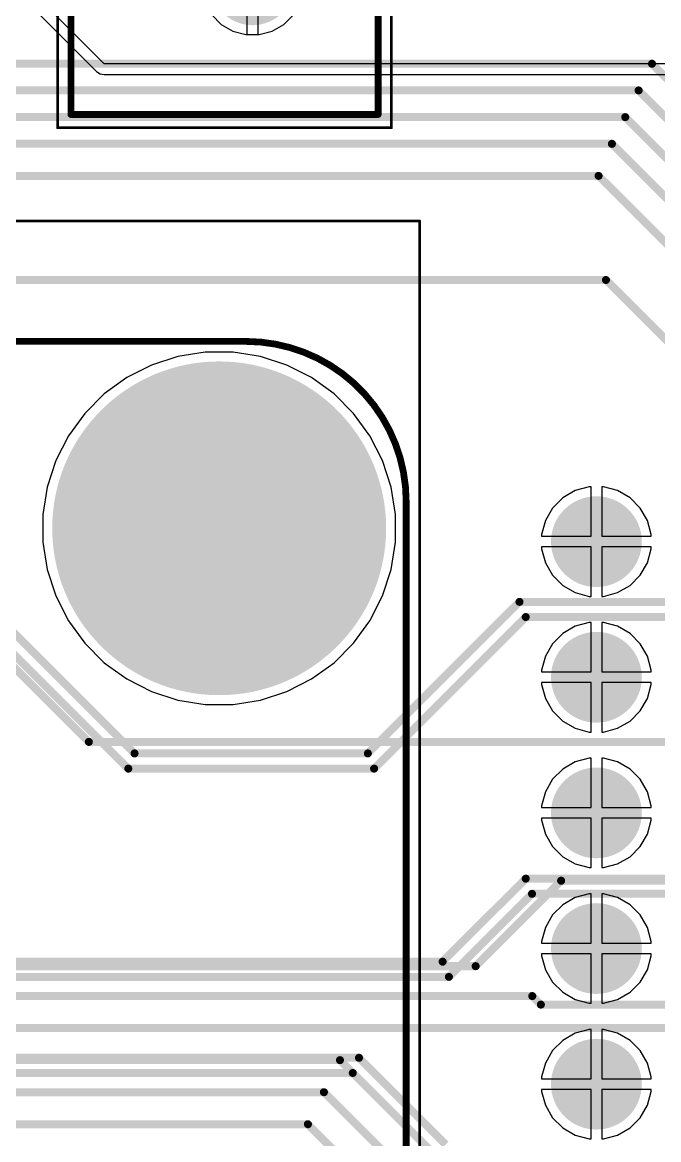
# Model space of a CAD drawing. Header units: inches. Extents: x 0 to 110, y 0 to 95.
# Drawn here: x 80.22 to 92.13, y 55.35 to 76.28 of the extents above; entities that cross this region are included whole.
import ezdxf

# ---------------------------------------------------------------- set-up
doc = ezdxf.new("R2010")
doc.units = ezdxf.units.IN
for name, color, linetype in [('Bottom Layer', 5, 'Continuous'), ('Bottom Solder', 6, 'Continuous'), ('Int1', 16, 'Continuous'), ('Int2', 76, 'Continuous'), ('Mechanical 13', 56, 'Continuous'), ('Multi-Layer', 9, 'Continuous'), ('Pad Holes', 156, 'Continuous'), ('Top Courtyard', 56, 'Continuous'), ('Top Layer', 1, 'Continuous'), ('Top Overlay', 2, 'Continuous'), ('Top Solder', 216, 'Continuous')]:
    doc.layers.add(name, color=color, linetype=linetype)

# ---------------------------------------------------------------- blocks, each defined once
blk = doc.blocks.new('DIN41612_48_3_____________________717')
at = {"layer": 'Bottom Layer'}
h = blk.add_hatch(color=5, dxfattribs=at)
edge = h.paths.add_edge_path()
edge.add_arc((8.89, 10.54), 0.825, 0, 360)
h = blk.add_hatch(color=5, dxfattribs=at)
edge = h.paths.add_edge_path()
edge.add_arc((11.43, 10.54), 0.825, 0, 360)
h = blk.add_hatch(color=5, dxfattribs=at)
edge = h.paths.add_edge_path()
edge.add_arc((13.97, 10.54), 0.825, 0, 360)
h = blk.add_hatch(color=5, dxfattribs=at)
edge = h.paths.add_edge_path()
edge.add_arc((16.51, 10.54), 0.825, 0, 360)
h = blk.add_hatch(color=5, dxfattribs=at)
edge = h.paths.add_edge_path()
edge.add_arc((19.05, 10.54), 0.825, 0, 360)
at = {"layer": 'Bottom Solder'}
h = blk.add_hatch(color=6, dxfattribs=at)
edge = h.paths.add_edge_path()
edge.add_arc((8.89, 10.54), 0.85, 0, 360)
h = blk.add_hatch(color=6, dxfattribs=at)
edge = h.paths.add_edge_path()
edge.add_arc((11.43, 10.54), 0.85, 0, 360)
h = blk.add_hatch(color=6, dxfattribs=at)
edge = h.paths.add_edge_path()
edge.add_arc((13.97, 10.54), 0.85, 0, 360)
h = blk.add_hatch(color=6, dxfattribs=at)
edge = h.paths.add_edge_path()
edge.add_arc((16.51, 10.54), 0.85, 0, 360)
h = blk.add_hatch(color=6, dxfattribs=at)
edge = h.paths.add_edge_path()
edge.add_arc((19.05, 10.54), 0.85, 0, 360)
at = {"layer": 'Int1'}
h = blk.add_hatch(color=16, dxfattribs=at)
edge = h.paths.add_edge_path()
edge.add_arc((8.89, 10.54), 0.825, 0, 360)
h = blk.add_hatch(color=16, dxfattribs=at)
edge = h.paths.add_edge_path()
edge.add_arc((11.43, 10.54), 0.825, 0, 360)
h = blk.add_hatch(color=16, dxfattribs=at)
edge = h.paths.add_edge_path()
edge.add_arc((13.97, 10.54), 0.825, 0, 360)
h = blk.add_hatch(color=16, dxfattribs=at)
edge = h.paths.add_edge_path()
edge.add_arc((16.51, 10.54), 0.825, 0, 360)
h = blk.add_hatch(color=16, dxfattribs=at)
edge = h.paths.add_edge_path()
edge.add_arc((19.05, 10.54), 0.825, 0, 360)
at = {"layer": 'Int2'}
h = blk.add_hatch(color=76, dxfattribs=at)
edge = h.paths.add_edge_path()
edge.add_arc((8.89, 10.54), 0.825, 0, 360)
h = blk.add_hatch(color=76, dxfattribs=at)
edge = h.paths.add_edge_path()
edge.add_arc((11.43, 10.54), 0.825, 0, 360)
h = blk.add_hatch(color=76, dxfattribs=at)
edge = h.paths.add_edge_path()
edge.add_arc((13.97, 10.54), 0.825, 0, 360)
h = blk.add_hatch(color=76, dxfattribs=at)
edge = h.paths.add_edge_path()
edge.add_arc((16.51, 10.54), 0.825, 0, 360)
h = blk.add_hatch(color=76, dxfattribs=at)
edge = h.paths.add_edge_path()
edge.add_arc((19.05, 10.54), 0.825, 0, 360)
at = {"layer": 'Multi-Layer'}
h = blk.add_hatch(color=9, dxfattribs=at)
edge = h.paths.add_edge_path()
edge.add_arc((8.89, 10.54), 0.825, 0, 360)
h = blk.add_hatch(color=9, dxfattribs=at)
edge = h.paths.add_edge_path()
edge.add_arc((11.43, 10.54), 0.825, 0, 360)
h = blk.add_hatch(color=9, dxfattribs=at)
edge = h.paths.add_edge_path()
edge.add_arc((13.97, 10.54), 0.825, 0, 360)
h = blk.add_hatch(color=9, dxfattribs=at)
edge = h.paths.add_edge_path()
edge.add_arc((16.51, 10.54), 0.825, 0, 360)
h = blk.add_hatch(color=9, dxfattribs=at)
edge = h.paths.add_edge_path()
edge.add_arc((19.05, 10.54), 0.825, 0, 360)
at = {"layer": 'Pad Holes'}
h = blk.add_hatch(color=7, dxfattribs=at)
edge = h.paths.add_edge_path()
edge.add_arc((8.89, 10.54), 0.5, 0, 360)
h = blk.add_hatch(color=7, dxfattribs=at)
edge = h.paths.add_edge_path()
edge.add_arc((11.43, 10.54), 0.5, 0, 360)
h = blk.add_hatch(color=7, dxfattribs=at)
edge = h.paths.add_edge_path()
edge.add_arc((13.97, 10.54), 0.5, 0, 360)
h = blk.add_hatch(color=7, dxfattribs=at)
edge = h.paths.add_edge_path()
edge.add_arc((16.51, 10.54), 0.5, 0, 360)
h = blk.add_hatch(color=7, dxfattribs=at)
edge = h.paths.add_edge_path()
edge.add_arc((19.05, 10.54), 0.5, 0, 360)
at = {"layer": 'Top Layer'}
h = blk.add_hatch(color=1, dxfattribs=at)
edge = h.paths.add_edge_path()
edge.add_arc((8.89, 10.54), 0.825, 0, 360)
h = blk.add_hatch(color=1, dxfattribs=at)
edge = h.paths.add_edge_path()
edge.add_arc((11.43, 10.54), 0.825, 0, 360)
h = blk.add_hatch(color=1, dxfattribs=at)
edge = h.paths.add_edge_path()
edge.add_arc((13.97, 10.54), 0.825, 0, 360)
h = blk.add_hatch(color=1, dxfattribs=at)
edge = h.paths.add_edge_path()
edge.add_arc((16.51, 10.54), 0.825, 0, 360)
h = blk.add_hatch(color=1, dxfattribs=at)
edge = h.paths.add_edge_path()
edge.add_arc((19.05, 10.54), 0.825, 0, 360)
at = {"layer": 'Top Solder'}
h = blk.add_hatch(color=216, dxfattribs=at)
edge = h.paths.add_edge_path()
edge.add_arc((8.89, 10.54), 0.85, 0, 360)
h = blk.add_hatch(color=216, dxfattribs=at)
edge = h.paths.add_edge_path()
edge.add_arc((11.43, 10.54), 0.85, 0, 360)
h = blk.add_hatch(color=216, dxfattribs=at)
edge = h.paths.add_edge_path()
edge.add_arc((13.97, 10.54), 0.85, 0, 360)
h = blk.add_hatch(color=216, dxfattribs=at)
edge = h.paths.add_edge_path()
edge.add_arc((16.51, 10.54), 0.85, 0, 360)
h = blk.add_hatch(color=216, dxfattribs=at)
edge = h.paths.add_edge_path()
edge.add_arc((19.05, 10.54), 0.85, 0, 360)
blk = doc.blocks.new('RPI_721')
at = {"layer": 'Bottom Layer'}
h = blk.add_hatch(color=5, dxfattribs=at)
edge = h.paths.add_edge_path()
edge.add_arc((-39, -24.5), 3.1, 0, 360)
at = {"layer": 'Bottom Solder'}
h = blk.add_hatch(color=6, dxfattribs=at)
edge = h.paths.add_edge_path()
edge.add_arc((-39, -24.5), 3.125, 0, 360)
at = {"layer": 'Int1'}
h = blk.add_hatch(color=16, dxfattribs=at)
edge = h.paths.add_edge_path()
edge.add_arc((-39, -24.5), 3.1, 0, 360)
at = {"layer": 'Int2'}
h = blk.add_hatch(color=76, dxfattribs=at)
edge = h.paths.add_edge_path()
edge.add_arc((-39, -24.5), 3.1, 0, 360)
at = {"layer": 'Multi-Layer'}
h = blk.add_hatch(color=9, dxfattribs=at)
edge = h.paths.add_edge_path()
edge.add_arc((-39, -24.5), 3.1, 0, 360)
at = {"layer": 'Pad Holes'}
h = blk.add_hatch(color=7, dxfattribs=at)
edge = h.paths.add_edge_path()
edge.add_arc((-39, -24.5), 1.375, 0, 360)
at = {"layer": 'Top Layer'}
h = blk.add_hatch(color=1, dxfattribs=at)
edge = h.paths.add_edge_path()
edge.add_arc((-39, -24.5), 3.1, 0, 360)
at = {"layer": 'Top Solder'}
h = blk.add_hatch(color=216, dxfattribs=at)
edge = h.paths.add_edge_path()
edge.add_arc((-39, -24.5), 3.125, 0, 360)
at = {"layer": 'Mechanical 13'}
for points in [[(-42.5, 25, 0.127, 0.127, 0), (-42.5, -25, 0.127, 0.127, 0)], [(-39.5, -28, 0.127, 0.127, -0.414214), (-42.5, -25, 0.127, 0.127, 0)], [(39.5, -28, 0.127, 0.127, 0), (-39.5, -28, 0.127, 0.127, 0)]]:
    blk.add_lwpolyline(points, format="xyseb", dxfattribs=at)
for points in [[(-42.532, -25, 0.0635, 0.0635, 1), (-42.468, -25, 0.0635, 0.0635, 1)], [(-42.532, -25, 0.0635, 0.0635, 1), (-42.468, -25, 0.0635, 0.0635, 1)], [(-39.532, -28, 0.0635, 0.0635, 1), (-39.468, -28, 0.0635, 0.0635, 1)], [(-39.532, -28, 0.0635, 0.0635, 1), (-39.468, -28, 0.0635, 0.0635, 1)]]:
    blk.add_lwpolyline(points, format="xyseb", close=True, dxfattribs=at)
at = {"layer": 'Top Courtyard'}
for points in [[(-42.75, 28.25, 0.05, 0.05, 0), (-42.75, -30.255, 0.05, 0.05, 0)], [(45.25, -30.255, 0.05, 0.05, 0), (-42.75, -30.255, 0.05, 0.05, 0)]]:
    blk.add_lwpolyline(points, format="xyseb", dxfattribs=at)
blk.add_lwpolyline([(-42.763, -30.255, 0.025, 0.025, 1), (-42.738, -30.255, 0.025, 0.025, 1)], format="xyseb", close=True, dxfattribs=at)
blk.add_lwpolyline([(-42.763, -30.255, 0.025, 0.025, 1), (-42.738, -30.255, 0.025, 0.025, 1)], format="xyseb", close=True, dxfattribs=at)
at = {"layer": 'Top Overlay'}
for points in [[(-42.5, 25, 0.127, 0.127, 0), (-42.5, -25, 0.127, 0.127, 0)], [(-39.5, -28, 0.127, 0.127, -0.414214), (-42.5, -25, 0.127, 0.127, 0)], [(39.5, -28, 0.127, 0.127, 0), (-39.5, -28, 0.127, 0.127, 0)]]:
    blk.add_lwpolyline(points, format="xyseb", dxfattribs=at)
for points in [[(-42.532, -25, 0.0635, 0.0635, 1), (-42.468, -25, 0.0635, 0.0635, 1)], [(-42.532, -25, 0.0635, 0.0635, 1), (-42.468, -25, 0.0635, 0.0635, 1)], [(-39.532, -28, 0.0635, 0.0635, 1), (-39.468, -28, 0.0635, 0.0635, 1)], [(-39.532, -28, 0.0635, 0.0635, 1), (-39.468, -28, 0.0635, 0.0635, 1)]]:
    blk.add_lwpolyline(points, format="xyseb", close=True, dxfattribs=at)
blk = doc.blocks.new('CWF_5_816')
at = {"layer": 'Bottom Layer'}
h = blk.add_hatch(color=5, dxfattribs=at)
edge = h.paths.add_edge_path()
edge.add_arc((-5, -0.525), 0.754, 0, 360)
h = blk.add_hatch(color=5, dxfattribs=at)
edge = h.paths.add_edge_path()
edge.add_arc((-2.5, -0.525), 0.754, 0, 360)
h = blk.add_hatch(color=5, dxfattribs=at)
edge = h.paths.add_edge_path()
edge.add_arc((0, -0.525), 0.754, 0, 360)
h = blk.add_hatch(color=5, dxfattribs=at)
edge = h.paths.add_edge_path()
edge.add_arc((2.5, -0.525), 0.754, 0, 360)
blk.add_hatch(color=5, dxfattribs=at).paths.add_polyline_path([(4.246, 0.229), (5.754, 0.229), (5.754, -1.279), (4.246, -1.279)])
at = {"layer": 'Bottom Solder'}
h = blk.add_hatch(color=6, dxfattribs=at)
edge = h.paths.add_edge_path()
edge.add_arc((-5, -0.525), 0.779, 0, 360)
h = blk.add_hatch(color=6, dxfattribs=at)
edge = h.paths.add_edge_path()
edge.add_arc((-2.5, -0.525), 0.779, 0, 360)
h = blk.add_hatch(color=6, dxfattribs=at)
edge = h.paths.add_edge_path()
edge.add_arc((0, -0.525), 0.779, 0, 360)
h = blk.add_hatch(color=6, dxfattribs=at)
edge = h.paths.add_edge_path()
edge.add_arc((2.5, -0.525), 0.779, 0, 360)
blk.add_hatch(color=6, dxfattribs=at).paths.add_polyline_path([(4.221, 0.254), (5.779, 0.254), (5.779, -1.304), (4.221, -1.304)])
at = {"layer": 'Int1'}
h = blk.add_hatch(color=16, dxfattribs=at)
edge = h.paths.add_edge_path()
edge.add_arc((-5, -0.525), 0.754, 0, 360)
h = blk.add_hatch(color=16, dxfattribs=at)
edge = h.paths.add_edge_path()
edge.add_arc((-2.5, -0.525), 0.754, 0, 360)
h = blk.add_hatch(color=16, dxfattribs=at)
edge = h.paths.add_edge_path()
edge.add_arc((0, -0.525), 0.754, 0, 360)
h = blk.add_hatch(color=16, dxfattribs=at)
edge = h.paths.add_edge_path()
edge.add_arc((2.5, -0.525), 0.754, 0, 360)
h = blk.add_hatch(color=16, dxfattribs=at)
edge = h.paths.add_edge_path()
edge.add_arc((5, -0.525), 0.754, 0, 360)
at = {"layer": 'Int2'}
h = blk.add_hatch(color=76, dxfattribs=at)
edge = h.paths.add_edge_path()
edge.add_arc((-5, -0.525), 0.754, 0, 360)
h = blk.add_hatch(color=76, dxfattribs=at)
edge = h.paths.add_edge_path()
edge.add_arc((-2.5, -0.525), 0.754, 0, 360)
h = blk.add_hatch(color=76, dxfattribs=at)
edge = h.paths.add_edge_path()
edge.add_arc((0, -0.525), 0.754, 0, 360)
h = blk.add_hatch(color=76, dxfattribs=at)
edge = h.paths.add_edge_path()
edge.add_arc((2.5, -0.525), 0.754, 0, 360)
h = blk.add_hatch(color=76, dxfattribs=at)
edge = h.paths.add_edge_path()
edge.add_arc((5, -0.525), 0.754, 0, 360)
at = {"layer": 'Multi-Layer'}
h = blk.add_hatch(color=9, dxfattribs=at)
edge = h.paths.add_edge_path()
edge.add_arc((-5, -0.525), 0.754, 0, 360)
h = blk.add_hatch(color=9, dxfattribs=at)
edge = h.paths.add_edge_path()
edge.add_arc((-2.5, -0.525), 0.754, 0, 360)
h = blk.add_hatch(color=9, dxfattribs=at)
edge = h.paths.add_edge_path()
edge.add_arc((0, -0.525), 0.754, 0, 360)
h = blk.add_hatch(color=9, dxfattribs=at)
edge = h.paths.add_edge_path()
edge.add_arc((2.5, -0.525), 0.754, 0, 360)
at = {"layer": 'Pad Holes'}
h = blk.add_hatch(color=7, dxfattribs=at)
edge = h.paths.add_edge_path()
edge.add_arc((-5, -0.525), 0.5, 0, 360)
h = blk.add_hatch(color=7, dxfattribs=at)
edge = h.paths.add_edge_path()
edge.add_arc((-2.5, -0.525), 0.5, 0, 360)
h = blk.add_hatch(color=7, dxfattribs=at)
edge = h.paths.add_edge_path()
edge.add_arc((0, -0.525), 0.5, 0, 360)
h = blk.add_hatch(color=7, dxfattribs=at)
edge = h.paths.add_edge_path()
edge.add_arc((2.5, -0.525), 0.5, 0, 360)
h = blk.add_hatch(color=7, dxfattribs=at)
edge = h.paths.add_edge_path()
edge.add_arc((5, -0.525), 0.5, 0, 360)
at = {"layer": 'Top Layer'}
h = blk.add_hatch(color=1, dxfattribs=at)
edge = h.paths.add_edge_path()
edge.add_arc((-5, -0.525), 0.754, 0, 360)
h = blk.add_hatch(color=1, dxfattribs=at)
edge = h.paths.add_edge_path()
edge.add_arc((-2.5, -0.525), 0.754, 0, 360)
h = blk.add_hatch(color=1, dxfattribs=at)
edge = h.paths.add_edge_path()
edge.add_arc((0, -0.525), 0.754, 0, 360)
h = blk.add_hatch(color=1, dxfattribs=at)
edge = h.paths.add_edge_path()
edge.add_arc((2.5, -0.525), 0.754, 0, 360)
blk.add_hatch(color=1, dxfattribs=at).paths.add_polyline_path([(4.246, 0.229), (5.754, 0.229), (5.754, -1.279), (4.246, -1.279)])
at = {"layer": 'Top Solder'}
h = blk.add_hatch(color=216, dxfattribs=at)
edge = h.paths.add_edge_path()
edge.add_arc((-5, -0.525), 0.779, 0, 360)
h = blk.add_hatch(color=216, dxfattribs=at)
edge = h.paths.add_edge_path()
edge.add_arc((-2.5, -0.525), 0.779, 0, 360)
h = blk.add_hatch(color=216, dxfattribs=at)
edge = h.paths.add_edge_path()
edge.add_arc((0, -0.525), 0.779, 0, 360)
h = blk.add_hatch(color=216, dxfattribs=at)
edge = h.paths.add_edge_path()
edge.add_arc((2.5, -0.525), 0.779, 0, 360)
blk.add_hatch(color=216, dxfattribs=at).paths.add_polyline_path([(4.221, 0.254), (5.779, 0.254), (5.779, -1.304), (4.221, -1.304)])
at = {"layer": 'Mechanical 13'}
for points in [[(-7.45, 2.875, 0.127, 0.127, 0), (7.45, 2.875, 0.127, 0.127, 0)], [(-7.45, 2.875, 0.127, 0.127, 0), (-7.45, -2.875, 0.127, 0.127, 0)], [(7.45, 2.875, 0.127, 0.127, 0), (7.45, -2.875, 0.127, 0.127, 0)], [(-7.45, -2.875, 0.127, 0.127, 0), (7.45, -2.875, 0.127, 0.127, 0)]]:
    blk.add_lwpolyline(points, format="xyseb", dxfattribs=at)
for points in [[(-7.482, 2.875, 0.0635, 0.0635, 1), (-7.418, 2.875, 0.0635, 0.0635, 1)], [(-7.482, 2.875, 0.0635, 0.0635, 1), (-7.418, 2.875, 0.0635, 0.0635, 1)], [(7.418, 2.875, 0.0635, 0.0635, 1), (7.482, 2.875, 0.0635, 0.0635, 1)], [(7.418, 2.875, 0.0635, 0.0635, 1), (7.482, 2.875, 0.0635, 0.0635, 1)], [(8.35, -0.525, 0.2, 0.2, 1), (8.15, -0.525, 0.2, 0.2, 1)], [(8.1, -0.525, 0.1, 0.1, 1), (8.2, -0.525, 0.1, 0.1, 1)], [(8.3, -0.525, 0.1, 0.1, 1), (8.4, -0.525, 0.1, 0.1, 1)], [(-7.482, -2.875, 0.0635, 0.0635, 1), (-7.418, -2.875, 0.0635, 0.0635, 1)], [(-7.482, -2.875, 0.0635, 0.0635, 1), (-7.418, -2.875, 0.0635, 0.0635, 1)], [(7.418, -2.875, 0.0635, 0.0635, 1), (7.482, -2.875, 0.0635, 0.0635, 1)], [(7.418, -2.875, 0.0635, 0.0635, 1), (7.482, -2.875, 0.0635, 0.0635, 1)]]:
    blk.add_lwpolyline(points, format="xyseb", close=True, dxfattribs=at)
at = {"layer": 'Top Courtyard'}
for points in [[(-7.7, 3.125, 0.05, 0.05, 0), (7.7, 3.125, 0.05, 0.05, 0)], [(-7.7, 3.125, 0.05, 0.05, 0), (-7.7, -3.125, 0.05, 0.05, 0)], [(7.7, 3.125, 0.05, 0.05, 0), (7.7, -3.125, 0.05, 0.05, 0)], [(-7.7, -3.125, 0.05, 0.05, 0), (7.7, -3.125, 0.05, 0.05, 0)]]:
    blk.add_lwpolyline(points, format="xyseb", dxfattribs=at)
for points in [[(-7.712, 3.125, 0.025, 0.025, 1), (-7.688, 3.125, 0.025, 0.025, 1)], [(-7.712, 3.125, 0.025, 0.025, 1), (-7.688, 3.125, 0.025, 0.025, 1)], [(7.688, 3.125, 0.025, 0.025, 1), (7.712, 3.125, 0.025, 0.025, 1)], [(7.688, 3.125, 0.025, 0.025, 1), (7.712, 3.125, 0.025, 0.025, 1)], [(-7.712, -3.125, 0.025, 0.025, 1), (-7.688, -3.125, 0.025, 0.025, 1)], [(-7.712, -3.125, 0.025, 0.025, 1), (-7.688, -3.125, 0.025, 0.025, 1)], [(7.688, -3.125, 0.025, 0.025, 1), (7.712, -3.125, 0.025, 0.025, 1)], [(7.688, -3.125, 0.025, 0.025, 1), (7.712, -3.125, 0.025, 0.025, 1)]]:
    blk.add_lwpolyline(points, format="xyseb", close=True, dxfattribs=at)
at = {"layer": 'Top Overlay'}
for points in [[(-7.45, 2.875, 0.127, 0.127, 0), (-7.45, -2.875, 0.127, 0.127, 0)], [(-7.45, 2.875, 0.127, 0.127, 0), (7.45, 2.875, 0.127, 0.127, 0)], [(7.45, 2.875, 0.127, 0.127, 0), (7.45, -2.875, 0.127, 0.127, 0)], [(-7.45, -2.875, 0.127, 0.127, 0), (7.45, -2.875, 0.127, 0.127, 0)]]:
    blk.add_lwpolyline(points, format="xyseb", dxfattribs=at)
for points in [[(-7.482, 2.875, 0.0635, 0.0635, 1), (-7.418, 2.875, 0.0635, 0.0635, 1)], [(-7.482, 2.875, 0.0635, 0.0635, 1), (-7.418, 2.875, 0.0635, 0.0635, 1)], [(7.418, 2.875, 0.0635, 0.0635, 1), (7.482, 2.875, 0.0635, 0.0635, 1)], [(7.418, 2.875, 0.0635, 0.0635, 1), (7.482, 2.875, 0.0635, 0.0635, 1)], [(8.35, -0.525, 0.2, 0.2, 1), (8.15, -0.525, 0.2, 0.2, 1)], [(8.1, -0.525, 0.1, 0.1, 1), (8.2, -0.525, 0.1, 0.1, 1)], [(8.3, -0.525, 0.1, 0.1, 1), (8.4, -0.525, 0.1, 0.1, 1)], [(-7.482, -2.875, 0.0635, 0.0635, 1), (-7.418, -2.875, 0.0635, 0.0635, 1)], [(-7.482, -2.875, 0.0635, 0.0635, 1), (-7.418, -2.875, 0.0635, 0.0635, 1)], [(7.418, -2.875, 0.0635, 0.0635, 1), (7.482, -2.875, 0.0635, 0.0635, 1)], [(7.418, -2.875, 0.0635, 0.0635, 1), (7.482, -2.875, 0.0635, 0.0635, 1)]]:
    blk.add_lwpolyline(points, format="xyseb", close=True, dxfattribs=at)

msp = doc.modelspace()

# ---------------------------------------------------------------- linework, layer by layer
at = {"layer": 'Bottom Layer'}
for points in [[(77.716, 67.184, 0.15, 0.15, 0), (82.316, 62.584, 0.15, 0.15, 0)], [(77.598, 66.9, 0.15, 0.15, 0), (82.198, 62.3, 0.15, 0.15, 0)], [(86.682, 62.584, 0.15, 0.15, 0), (89.52, 65.422, 0.15, 0.15, 0)], [(89.52, 65.422, 0.15, 0.15, 0), (92.372, 65.422, 0.15, 0.15, 0)], [(86.8, 62.3, 0.15, 0.15, 0), (89.638, 65.138, 0.15, 0.15, 0)], [(89.638, 65.138, 0.15, 0.15, 0), (92.372, 65.138, 0.15, 0.15, 0)], [(82.316, 62.584, 0.15, 0.15, 0), (86.682, 62.584, 0.15, 0.15, 0)], [(82.198, 62.3, 0.15, 0.15, 0), (86.8, 62.3, 0.15, 0.15, 0)], [(88.082, 58.684, 0.15, 0.15, 0), (89.637, 60.239, 0.15, 0.15, 0)], [(89.637, 60.239, 0.15, 0.15, 0), (92.269, 60.239, 0.15, 0.15, 0)], [(88.2, 58.4, 0.15, 0.15, 0), (89.755, 59.955, 0.15, 0.15, 0)], [(89.755, 59.955, 0.15, 0.15, 0), (92.475, 59.955, 0.15, 0.15, 0)], [(71.316, 58.684, 0.15, 0.15, 0), (88.082, 58.684, 0.15, 0.15, 0)], [(71.198, 58.4, 0.15, 0.15, 0), (88.2, 58.4, 0.15, 0.15, 0)], [(69.618, 56.884, 0.15, 0.15, 0), (86.518, 56.884, 0.15, 0.15, 0)], [(86.518, 56.884, 0.15, 0.15, 0), (88.14, 55.262, 0.15, 0.15, 0)], [(69.5, 56.6, 0.15, 0.15, 0), (86.4, 56.6, 0.15, 0.15, 0)], [(86.4, 56.6, 0.15, 0.15, 0), (88.022, 54.978, 0.15, 0.15, 0)]]:
    msp.add_lwpolyline(points, format="xyseb", dxfattribs=at)
for points in [[(89.483, 65.422, 0.075, 0.075, 1), (89.558, 65.422, 0.075, 0.075, 1)], [(89.483, 65.422, 0.075, 0.075, 1), (89.558, 65.422, 0.075, 0.075, 1)], [(89.6, 65.138, 0.075, 0.075, 1), (89.675, 65.138, 0.075, 0.075, 1)], [(89.6, 65.138, 0.075, 0.075, 1), (89.675, 65.138, 0.075, 0.075, 1)], [(82.278, 62.584, 0.075, 0.075, 1), (82.353, 62.584, 0.075, 0.075, 1)], [(82.278, 62.584, 0.075, 0.075, 1), (82.353, 62.584, 0.075, 0.075, 1)], [(86.645, 62.584, 0.075, 0.075, 1), (86.72, 62.584, 0.075, 0.075, 1)], [(86.645, 62.584, 0.075, 0.075, 1), (86.72, 62.584, 0.075, 0.075, 1)], [(82.161, 62.3, 0.075, 0.075, 1), (82.236, 62.3, 0.075, 0.075, 1)], [(82.161, 62.3, 0.075, 0.075, 1), (82.236, 62.3, 0.075, 0.075, 1)], [(86.762, 62.3, 0.075, 0.075, 1), (86.837, 62.3, 0.075, 0.075, 1)], [(86.762, 62.3, 0.075, 0.075, 1), (86.837, 62.3, 0.075, 0.075, 1)], [(89.6, 60.239, 0.075, 0.075, 1), (89.675, 60.239, 0.075, 0.075, 1)], [(89.6, 60.239, 0.075, 0.075, 1), (89.675, 60.239, 0.075, 0.075, 1)], [(89.717, 59.955, 0.075, 0.075, 1), (89.792, 59.955, 0.075, 0.075, 1)], [(89.717, 59.955, 0.075, 0.075, 1), (89.792, 59.955, 0.075, 0.075, 1)], [(88.045, 58.684, 0.075, 0.075, 1), (88.12, 58.684, 0.075, 0.075, 1)], [(88.045, 58.684, 0.075, 0.075, 1), (88.12, 58.684, 0.075, 0.075, 1)], [(88.162, 58.4, 0.075, 0.075, 1), (88.237, 58.4, 0.075, 0.075, 1)], [(88.162, 58.4, 0.075, 0.075, 1), (88.237, 58.4, 0.075, 0.075, 1)], [(86.48, 56.884, 0.075, 0.075, 1), (86.555, 56.884, 0.075, 0.075, 1)], [(86.48, 56.884, 0.075, 0.075, 1), (86.555, 56.884, 0.075, 0.075, 1)], [(86.363, 56.6, 0.075, 0.075, 1), (86.438, 56.6, 0.075, 0.075, 1)], [(86.363, 56.6, 0.075, 0.075, 1), (86.438, 56.6, 0.075, 0.075, 1)]]:
    msp.add_lwpolyline(points, format="xyseb", close=True, dxfattribs=at)
at = {"layer": 'Int1'}
for p, q in [((84.425, 76.046), (84.425, 76.9)), ((84.625, 76.9), (84.625, 76.046)), ((83.762, 76.414), (83.939, 76.237)), ((85.111, 76.237), (85.288, 76.414)), ((83.939, 76.237), (84.157, 76.111)), ((84.893, 76.111), (85.111, 76.237)), ((84.157, 76.111), (84.399, 76.046)), ((84.399, 76.046), (84.425, 76.046)), ((84.625, 76.046), (84.651, 76.046)), ((84.651, 76.046), (84.893, 76.111)), ((83.64, 70.1), (83.127, 70.019)), ((84.16, 70.1), (83.64, 70.1)), ((84.673, 70.019), (84.16, 70.1)), ((83.127, 70.019), (82.633, 69.858)), ((85.167, 69.858), (84.673, 70.019)), ((82.633, 69.858), (82.17, 69.622)), ((85.63, 69.622), (85.167, 69.858)), ((82.17, 69.622), (81.75, 69.317)), ((86.05, 69.317), (85.63, 69.622)), ((81.75, 69.317), (81.383, 68.95)), ((86.417, 68.95), (86.05, 69.317)), ((81.383, 68.95), (81.078, 68.53)), ((86.722, 68.53), (86.417, 68.95)), ((81.078, 68.53), (80.842, 68.067)), ((86.958, 68.067), (86.722, 68.53)), ((80.842, 68.067), (80.681, 67.573)), ((87.119, 67.573), (86.958, 68.067)), ((80.681, 67.573), (80.6, 67.06)), ((87.2, 67.06), (87.119, 67.573)), ((90.564, 67.505), (90.331, 67.37)), ((90.825, 67.575), (90.564, 67.505)), ((90.86, 67.575), (90.825, 67.575)), ((90.86, 66.65), (90.86, 67.575)), ((91.095, 67.575), (91.06, 67.575)), ((91.06, 67.575), (91.06, 66.65)), ((91.356, 67.505), (91.095, 67.575)), ((91.589, 67.37), (91.356, 67.505)), ((90.14, 67.179), (90.005, 66.946)), ((90.331, 67.37), (90.14, 67.179)), ((91.78, 67.179), (91.589, 67.37)), ((91.915, 66.946), (91.78, 67.179)), ((80.6, 67.06), (80.6, 66.54)), ((87.2, 66.54), (87.2, 67.06)), ((90.005, 66.946), (89.935, 66.685)), ((91.985, 66.685), (91.915, 66.946)), ((80.6, 66.54), (80.681, 66.027)), ((87.119, 66.027), (87.2, 66.54)), ((89.935, 66.685), (89.935, 66.65)), ((89.935, 66.65), (90.86, 66.65)), ((91.06, 66.65), (91.985, 66.65)), ((91.985, 66.65), (91.985, 66.685)), ((90.86, 66.45), (89.935, 66.45)), ((89.935, 66.45), (89.935, 66.415)), ((89.935, 66.415), (90.005, 66.154)), ((90.86, 65.525), (90.86, 66.45)), ((91.985, 66.45), (91.06, 66.45)), ((91.06, 66.45), (91.06, 65.525)), ((91.915, 66.154), (91.985, 66.415)), ((91.985, 66.415), (91.985, 66.45)), ((90.005, 66.154), (90.14, 65.921)), ((91.78, 65.921), (91.915, 66.154)), ((80.681, 66.027), (80.842, 65.533)), ((86.958, 65.533), (87.119, 66.027)), ((90.14, 65.921), (90.331, 65.73)), ((91.589, 65.73), (91.78, 65.921)), ((90.331, 65.73), (90.564, 65.595)), ((91.356, 65.595), (91.589, 65.73)), ((80.842, 65.533), (81.078, 65.07)), ((86.722, 65.07), (86.958, 65.533)), ((90.564, 65.595), (90.825, 65.525)), ((90.825, 65.525), (90.86, 65.525)), ((91.06, 65.525), (91.095, 65.525)), ((91.095, 65.525), (91.356, 65.595)), ((81.078, 65.07), (81.383, 64.65)), ((86.417, 64.65), (86.722, 65.07)), ((90.564, 64.965), (90.331, 64.83)), ((90.825, 65.035), (90.564, 64.965)), ((90.86, 65.035), (90.825, 65.035)), ((90.86, 64.11), (90.86, 65.035)), ((91.095, 65.035), (91.06, 65.035)), ((91.06, 65.035), (91.06, 64.11)), ((91.356, 64.965), (91.095, 65.035)), ((91.589, 64.83), (91.356, 64.965)), ((90.331, 64.83), (90.14, 64.639)), ((91.78, 64.639), (91.589, 64.83)), ((81.383, 64.65), (81.75, 64.283)), ((86.05, 64.283), (86.417, 64.65)), ((90.14, 64.639), (90.005, 64.406)), ((91.915, 64.406), (91.78, 64.639)), ((81.75, 64.283), (82.17, 63.978)), ((85.63, 63.978), (86.05, 64.283)), ((90.005, 64.406), (89.935, 64.145)), ((91.985, 64.145), (91.915, 64.406)), ((89.935, 64.145), (89.935, 64.11)), ((89.935, 64.11), (90.86, 64.11)), ((91.06, 64.11), (91.985, 64.11)), ((91.985, 64.11), (91.985, 64.145)), ((82.17, 63.978), (82.633, 63.742)), ((85.167, 63.742), (85.63, 63.978)), ((90.86, 63.91), (89.935, 63.91)), ((89.935, 63.91), (89.935, 63.875)), ((89.935, 63.875), (90.005, 63.614)), ((90.86, 62.985), (90.86, 63.91)), ((91.985, 63.91), (91.06, 63.91)), ((91.06, 63.91), (91.06, 62.985)), ((91.915, 63.614), (91.985, 63.875)), ((91.985, 63.875), (91.985, 63.91)), ((82.633, 63.742), (83.127, 63.581)), ((84.673, 63.581), (85.167, 63.742)), ((90.005, 63.614), (90.14, 63.381)), ((91.78, 63.381), (91.915, 63.614)), ((83.127, 63.581), (83.64, 63.5)), ((83.64, 63.5), (84.16, 63.5)), ((84.16, 63.5), (84.673, 63.581)), ((90.14, 63.381), (90.331, 63.19)), ((91.589, 63.19), (91.78, 63.381)), ((90.331, 63.19), (90.564, 63.055)), ((90.564, 63.055), (90.825, 62.985)), ((90.825, 62.985), (90.86, 62.985)), ((91.06, 62.985), (91.095, 62.985)), ((91.095, 62.985), (91.356, 63.055)), ((91.356, 63.055), (91.589, 63.19)), ((90.564, 62.425), (90.331, 62.29)), ((90.825, 62.495), (90.564, 62.425)), ((90.86, 62.495), (90.825, 62.495)), ((90.86, 61.57), (90.86, 62.495)), ((91.095, 62.495), (91.06, 62.495)), ((91.06, 62.495), (91.06, 61.57)), ((91.356, 62.425), (91.095, 62.495)), ((91.589, 62.29), (91.356, 62.425)), ((90.331, 62.29), (90.14, 62.099)), ((91.78, 62.099), (91.589, 62.29)), ((90.14, 62.099), (90.005, 61.866)), ((91.915, 61.866), (91.78, 62.099)), ((90.005, 61.866), (89.935, 61.605)), ((91.985, 61.605), (91.915, 61.866)), ((89.935, 61.605), (89.935, 61.57)), ((89.935, 61.57), (90.86, 61.57)), ((91.06, 61.57), (91.985, 61.57)), ((91.985, 61.57), (91.985, 61.605)), ((90.86, 61.37), (89.935, 61.37)), ((89.935, 61.37), (89.935, 61.335)), ((89.935, 61.335), (90.005, 61.074)), ((90.86, 60.445), (90.86, 61.37)), ((91.985, 61.37), (91.06, 61.37)), ((91.06, 61.37), (91.06, 60.445)), ((91.915, 61.074), (91.985, 61.335)), ((91.985, 61.335), (91.985, 61.37)), ((90.005, 61.074), (90.14, 60.841)), ((91.78, 60.841), (91.915, 61.074)), ((90.14, 60.841), (90.331, 60.65)), ((91.589, 60.65), (91.78, 60.841)), ((90.331, 60.65), (90.564, 60.515)), ((90.564, 60.515), (90.825, 60.445)), ((91.095, 60.445), (91.356, 60.515)), ((91.356, 60.515), (91.589, 60.65)), ((90.825, 60.445), (90.86, 60.445)), ((91.06, 60.445), (91.095, 60.445)), ((90.564, 59.885), (90.331, 59.75)), ((90.825, 59.955), (90.564, 59.885)), ((90.86, 59.955), (90.825, 59.955)), ((90.86, 59.03), (90.86, 59.955)), ((91.095, 59.955), (91.06, 59.955)), ((91.06, 59.955), (91.06, 59.03)), ((91.356, 59.885), (91.095, 59.955)), ((91.589, 59.75), (91.356, 59.885)), ((90.331, 59.75), (90.14, 59.559)), ((91.78, 59.559), (91.589, 59.75)), ((90.14, 59.559), (90.005, 59.326)), ((91.915, 59.326), (91.78, 59.559)), ((90.005, 59.326), (89.935, 59.065)), ((91.985, 59.065), (91.915, 59.326)), ((89.935, 59.065), (89.935, 59.03)), ((89.935, 59.03), (90.86, 59.03)), ((91.06, 59.03), (91.985, 59.03)), ((91.985, 59.03), (91.985, 59.065)), ((90.86, 58.83), (89.935, 58.83)), ((89.935, 58.83), (89.935, 58.795)), ((90.86, 57.905), (90.86, 58.83)), ((91.985, 58.83), (91.06, 58.83)), ((91.06, 58.83), (91.06, 57.905)), ((91.985, 58.795), (91.985, 58.83)), ((89.935, 58.795), (90.005, 58.534)), ((91.915, 58.534), (91.985, 58.795)), ((90.005, 58.534), (90.14, 58.301)), ((91.78, 58.301), (91.915, 58.534)), ((90.14, 58.301), (90.331, 58.11)), ((91.589, 58.11), (91.78, 58.301)), ((90.331, 58.11), (90.564, 57.975)), ((90.564, 57.975), (90.825, 57.905)), ((91.095, 57.905), (91.356, 57.975)), ((91.356, 57.975), (91.589, 58.11)), ((90.825, 57.905), (90.86, 57.905)), ((91.06, 57.905), (91.095, 57.905)), ((90.564, 57.345), (90.331, 57.21)), ((90.825, 57.415), (90.564, 57.345)), ((90.86, 57.415), (90.825, 57.415)), ((90.86, 56.49), (90.86, 57.415)), ((91.095, 57.415), (91.06, 57.415)), ((91.06, 57.415), (91.06, 56.49)), ((91.356, 57.345), (91.095, 57.415)), ((91.589, 57.21), (91.356, 57.345)), ((90.331, 57.21), (90.14, 57.019)), ((91.78, 57.019), (91.589, 57.21)), ((90.14, 57.019), (90.005, 56.786)), ((91.915, 56.786), (91.78, 57.019)), ((90.005, 56.786), (89.935, 56.525)), ((91.985, 56.525), (91.915, 56.786)), ((89.935, 56.525), (89.935, 56.49)), ((91.985, 56.49), (91.985, 56.525)), ((89.935, 56.49), (90.86, 56.49)), ((90.86, 56.29), (89.935, 56.29)), ((89.935, 56.29), (89.935, 56.255)), ((90.86, 55.365), (90.86, 56.29)), ((91.06, 56.49), (91.985, 56.49)), ((91.985, 56.29), (91.06, 56.29)), ((91.06, 56.29), (91.06, 55.365)), ((91.985, 56.255), (91.985, 56.29)), ((89.935, 56.255), (90.005, 55.994)), ((91.915, 55.994), (91.985, 56.255)), ((90.005, 55.994), (90.14, 55.761)), ((91.78, 55.761), (91.915, 55.994)), ((90.14, 55.761), (90.331, 55.57)), ((91.589, 55.57), (91.78, 55.761)), ((90.331, 55.57), (90.564, 55.435)), ((91.356, 55.435), (91.589, 55.57)), ((90.564, 55.435), (90.825, 55.365)), ((90.825, 55.365), (90.86, 55.365)), ((91.06, 55.365), (91.095, 55.365)), ((91.095, 55.365), (91.356, 55.435))]:
    msp.add_line(p, q, dxfattribs=at)
at = {"layer": 'Int2'}
for p, q in [((81.75, 75.5), (75.25, 82)), ((75.166, 81.796), (81.606, 75.356)), ((83.762, 76.414), (83.939, 76.237)), ((85.111, 76.237), (85.288, 76.414)), ((83.939, 76.237), (84.157, 76.111)), ((84.893, 76.111), (85.111, 76.237)), ((84.157, 76.111), (84.399, 76.046)), ((84.399, 76.046), (84.651, 76.046)), ((84.651, 76.046), (84.893, 76.111)), ((81.606, 75.356), (81.672, 75.312)), ((94, 75.5), (81.75, 75.5)), ((81.672, 75.312), (81.75, 75.296)), ((81.75, 75.296), (94, 75.296)), ((83.64, 70.1), (83.127, 70.019)), ((84.16, 70.1), (83.64, 70.1)), ((84.673, 70.019), (84.16, 70.1)), ((83.127, 70.019), (82.633, 69.858)), ((85.167, 69.858), (84.673, 70.019)), ((82.633, 69.858), (82.17, 69.622)), ((85.63, 69.622), (85.167, 69.858)), ((82.17, 69.622), (81.75, 69.317)), ((86.05, 69.317), (85.63, 69.622)), ((81.75, 69.317), (81.383, 68.95)), ((86.417, 68.95), (86.05, 69.317)), ((81.383, 68.95), (81.078, 68.53)), ((86.722, 68.53), (86.417, 68.95)), ((81.078, 68.53), (80.842, 68.067)), ((86.958, 68.067), (86.722, 68.53)), ((80.842, 68.067), (80.681, 67.573)), ((87.119, 67.573), (86.958, 68.067)), ((80.681, 67.573), (80.6, 67.06)), ((87.2, 67.06), (87.119, 67.573)), ((90.564, 67.505), (90.331, 67.37)), ((90.825, 67.575), (90.564, 67.505)), ((90.86, 67.575), (90.825, 67.575)), ((90.86, 66.65), (90.86, 67.575)), ((91.095, 67.575), (91.06, 67.575)), ((91.06, 67.575), (91.06, 66.65)), ((91.356, 67.505), (91.095, 67.575)), ((91.589, 67.37), (91.356, 67.505)), ((90.14, 67.179), (90.005, 66.946)), ((90.331, 67.37), (90.14, 67.179)), ((91.78, 67.179), (91.589, 67.37)), ((91.915, 66.946), (91.78, 67.179)), ((80.6, 67.06), (80.6, 66.54)), ((87.2, 66.54), (87.2, 67.06)), ((90.005, 66.946), (89.935, 66.685)), ((91.985, 66.685), (91.915, 66.946)), ((80.6, 66.54), (80.681, 66.027)), ((87.119, 66.027), (87.2, 66.54)), ((89.935, 66.685), (89.935, 66.65)), ((89.935, 66.65), (90.86, 66.65)), ((91.06, 66.65), (91.985, 66.65)), ((91.985, 66.65), (91.985, 66.685)), ((90.86, 66.45), (89.935, 66.45)), ((89.935, 66.45), (89.935, 66.415)), ((89.935, 66.415), (90.005, 66.154)), ((90.86, 65.525), (90.86, 66.45)), ((91.985, 66.45), (91.06, 66.45)), ((91.06, 66.45), (91.06, 65.525)), ((91.915, 66.154), (91.985, 66.415)), ((91.985, 66.415), (91.985, 66.45)), ((90.005, 66.154), (90.14, 65.921)), ((91.78, 65.921), (91.915, 66.154)), ((80.681, 66.027), (80.842, 65.533)), ((86.958, 65.533), (87.119, 66.027)), ((90.14, 65.921), (90.331, 65.73)), ((91.589, 65.73), (91.78, 65.921)), ((90.331, 65.73), (90.564, 65.595)), ((91.356, 65.595), (91.589, 65.73)), ((80.842, 65.533), (81.078, 65.07)), ((86.722, 65.07), (86.958, 65.533)), ((90.564, 65.595), (90.825, 65.525)), ((90.825, 65.525), (90.86, 65.525)), ((91.06, 65.525), (91.095, 65.525)), ((91.095, 65.525), (91.356, 65.595)), ((81.078, 65.07), (81.383, 64.65)), ((86.417, 64.65), (86.722, 65.07)), ((90.564, 64.965), (90.331, 64.83)), ((90.825, 65.035), (90.564, 64.965)), ((90.86, 65.035), (90.825, 65.035)), ((90.86, 64.11), (90.86, 65.035)), ((91.095, 65.035), (91.06, 65.035)), ((91.06, 65.035), (91.06, 64.11)), ((91.356, 64.965), (91.095, 65.035)), ((91.589, 64.83), (91.356, 64.965)), ((90.331, 64.83), (90.14, 64.639)), ((91.78, 64.639), (91.589, 64.83)), ((81.383, 64.65), (81.75, 64.283)), ((86.05, 64.283), (86.417, 64.65)), ((90.14, 64.639), (90.005, 64.406)), ((91.915, 64.406), (91.78, 64.639)), ((81.75, 64.283), (82.17, 63.978)), ((85.63, 63.978), (86.05, 64.283)), ((90.005, 64.406), (89.935, 64.145)), ((91.985, 64.145), (91.915, 64.406)), ((89.935, 64.145), (89.935, 64.11)), ((89.935, 64.11), (90.86, 64.11)), ((91.06, 64.11), (91.985, 64.11)), ((91.985, 64.11), (91.985, 64.145)), ((82.17, 63.978), (82.633, 63.742)), ((85.167, 63.742), (85.63, 63.978)), ((90.86, 63.91), (89.935, 63.91)), ((89.935, 63.91), (89.935, 63.875)), ((89.935, 63.875), (90.005, 63.614)), ((90.86, 62.985), (90.86, 63.91)), ((91.985, 63.91), (91.06, 63.91)), ((91.06, 63.91), (91.06, 62.985)), ((91.915, 63.614), (91.985, 63.875)), ((91.985, 63.875), (91.985, 63.91)), ((82.633, 63.742), (83.127, 63.581)), ((84.673, 63.581), (85.167, 63.742)), ((90.005, 63.614), (90.14, 63.381)), ((91.78, 63.381), (91.915, 63.614)), ((83.127, 63.581), (83.64, 63.5)), ((83.64, 63.5), (84.16, 63.5)), ((84.16, 63.5), (84.673, 63.581)), ((90.14, 63.381), (90.331, 63.19)), ((91.589, 63.19), (91.78, 63.381)), ((90.331, 63.19), (90.564, 63.055)), ((90.564, 63.055), (90.825, 62.985)), ((90.825, 62.985), (90.86, 62.985)), ((91.06, 62.985), (91.095, 62.985)), ((91.095, 62.985), (91.356, 63.055)), ((91.356, 63.055), (91.589, 63.19)), ((90.564, 62.425), (90.331, 62.29)), ((90.825, 62.495), (90.564, 62.425)), ((90.86, 62.495), (90.825, 62.495)), ((90.86, 61.57), (90.86, 62.495)), ((91.095, 62.495), (91.06, 62.495)), ((91.06, 62.495), (91.06, 61.57)), ((91.356, 62.425), (91.095, 62.495)), ((91.589, 62.29), (91.356, 62.425)), ((90.331, 62.29), (90.14, 62.099)), ((91.78, 62.099), (91.589, 62.29)), ((90.14, 62.099), (90.005, 61.866)), ((91.915, 61.866), (91.78, 62.099)), ((90.005, 61.866), (89.935, 61.605)), ((91.985, 61.605), (91.915, 61.866)), ((89.935, 61.605), (89.935, 61.57)), ((89.935, 61.57), (90.86, 61.57)), ((91.06, 61.57), (91.985, 61.57)), ((91.985, 61.57), (91.985, 61.605)), ((90.86, 61.37), (89.935, 61.37)), ((89.935, 61.37), (89.935, 61.335)), ((89.935, 61.335), (90.005, 61.074)), ((90.86, 60.445), (90.86, 61.37)), ((91.985, 61.37), (91.06, 61.37)), ((91.06, 61.37), (91.06, 60.445)), ((91.915, 61.074), (91.985, 61.335)), ((91.985, 61.335), (91.985, 61.37)), ((90.005, 61.074), (90.14, 60.841)), ((91.78, 60.841), (91.915, 61.074)), ((90.14, 60.841), (90.331, 60.65)), ((91.589, 60.65), (91.78, 60.841)), ((90.331, 60.65), (90.564, 60.515)), ((90.564, 60.515), (90.825, 60.445)), ((91.095, 60.445), (91.356, 60.515)), ((91.356, 60.515), (91.589, 60.65)), ((90.825, 60.445), (90.86, 60.445)), ((91.06, 60.445), (91.095, 60.445)), ((90.564, 59.885), (90.331, 59.75)), ((90.825, 59.955), (90.564, 59.885)), ((90.86, 59.955), (90.825, 59.955)), ((90.86, 59.03), (90.86, 59.955)), ((91.095, 59.955), (91.06, 59.955)), ((91.06, 59.955), (91.06, 59.03)), ((91.356, 59.885), (91.095, 59.955)), ((91.589, 59.75), (91.356, 59.885)), ((90.331, 59.75), (90.14, 59.559)), ((91.78, 59.559), (91.589, 59.75)), ((90.14, 59.559), (90.005, 59.326)), ((91.915, 59.326), (91.78, 59.559)), ((90.005, 59.326), (89.935, 59.065)), ((91.985, 59.065), (91.915, 59.326)), ((89.935, 59.065), (89.935, 59.03)), ((89.935, 59.03), (90.86, 59.03)), ((91.06, 59.03), (91.985, 59.03)), ((91.985, 59.03), (91.985, 59.065)), ((90.86, 58.83), (89.935, 58.83)), ((89.935, 58.83), (89.935, 58.795)), ((90.86, 57.905), (90.86, 58.83)), ((91.985, 58.83), (91.06, 58.83)), ((91.06, 58.83), (91.06, 57.905)), ((91.985, 58.795), (91.985, 58.83)), ((89.935, 58.795), (90.005, 58.534)), ((91.915, 58.534), (91.985, 58.795)), ((90.005, 58.534), (90.14, 58.301)), ((91.78, 58.301), (91.915, 58.534)), ((90.14, 58.301), (90.331, 58.11)), ((91.589, 58.11), (91.78, 58.301)), ((90.331, 58.11), (90.564, 57.975)), ((90.564, 57.975), (90.825, 57.905)), ((91.095, 57.905), (91.356, 57.975)), ((91.356, 57.975), (91.589, 58.11)), ((90.825, 57.905), (90.86, 57.905)), ((91.06, 57.905), (91.095, 57.905)), ((90.564, 57.345), (90.331, 57.21)), ((90.825, 57.415), (90.564, 57.345)), ((90.86, 57.415), (90.825, 57.415)), ((90.86, 56.49), (90.86, 57.415)), ((91.095, 57.415), (91.06, 57.415)), ((91.06, 57.415), (91.06, 56.49)), ((91.356, 57.345), (91.095, 57.415)), ((91.589, 57.21), (91.356, 57.345)), ((90.331, 57.21), (90.14, 57.019)), ((91.78, 57.019), (91.589, 57.21)), ((90.14, 57.019), (90.005, 56.786)), ((91.915, 56.786), (91.78, 57.019)), ((90.005, 56.786), (89.935, 56.525)), ((91.985, 56.525), (91.915, 56.786)), ((89.935, 56.525), (89.935, 56.49)), ((91.985, 56.49), (91.985, 56.525)), ((89.935, 56.49), (90.86, 56.49)), ((90.86, 56.29), (89.935, 56.29)), ((89.935, 56.29), (89.935, 56.255)), ((90.86, 55.365), (90.86, 56.29)), ((91.06, 56.49), (91.985, 56.49)), ((91.985, 56.29), (91.06, 56.29)), ((91.06, 56.29), (91.06, 55.365)), ((91.985, 56.255), (91.985, 56.29)), ((89.935, 56.255), (90.005, 55.994)), ((91.915, 55.994), (91.985, 56.255)), ((90.005, 55.994), (90.14, 55.761)), ((91.78, 55.761), (91.915, 55.994)), ((90.14, 55.761), (90.331, 55.57)), ((91.589, 55.57), (91.78, 55.761)), ((90.331, 55.57), (90.564, 55.435)), ((91.356, 55.435), (91.589, 55.57)), ((90.564, 55.435), (90.825, 55.365)), ((90.825, 55.365), (90.86, 55.365)), ((91.06, 55.365), (91.095, 55.365)), ((91.095, 55.365), (91.356, 55.435))]:
    msp.add_line(p, q, dxfattribs=at)
at = {"layer": 'Top Layer'}
for points in [[(78.5, 75.5, 0.15, 0.15, 0), (92, 75.5, 0.15, 0.15, 0)], [(92, 75.5, 0.15, 0.15, 0), (100, 67.5, 0.15, 0.15, 0)], [(78.4, 75, 0.15, 0.15, 0), (91.75, 75, 0.15, 0.15, 0)], [(91.75, 75, 0.15, 0.15, 0), (99.5, 67.25, 0.15, 0.15, 0)], [(78.2, 74.5, 0.15, 0.15, 0), (91.5, 74.5, 0.15, 0.15, 0)], [(91.5, 74.5, 0.15, 0.15, 0), (99, 67, 0.15, 0.15, 0)], [(78.1, 74, 0.15, 0.15, 0), (91.25, 74, 0.15, 0.15, 0)], [(91.25, 74, 0.15, 0.15, 0), (98.5, 66.75, 0.15, 0.15, 0)], [(77.9, 73.4, 0.15, 0.15, 0), (91, 73.4, 0.15, 0.15, 0)], [(91, 73.4, 0.15, 0.15, 0), (96.4, 68, 0.15, 0.15, 0)], [(71.85, 71.45, 0.15, 0.15, 0), (91.14, 71.45, 0.15, 0.15, 0)], [(91.14, 71.45, 0.15, 0.15, 0), (96.04, 66.55, 0.15, 0.15, 0)], [(78.36, 65.9, 0.15, 0.15, 0), (81.46, 62.8, 0.15, 0.15, 0)], [(81.46, 62.8, 0.15, 0.15, 0), (94.83, 62.8, 0.15, 0.15, 0)], [(88.7, 58.6, 0.15, 0.15, 0), (90.3, 60.2, 0.15, 0.15, 0)], [(90.3, 60.2, 0.15, 0.15, 0), (94.77, 60.2, 0.15, 0.15, 0)], [(74.7, 58.6, 0.15, 0.15, 0), (88.7, 58.6, 0.15, 0.15, 0)], [(74.485, 58.04, 0.15, 0.15, 0), (89.76, 58.04, 0.15, 0.15, 0)], [(89.76, 58.04, 0.15, 0.15, 0), (89.92, 57.88, 0.15, 0.15, 0)], [(89.92, 57.88, 0.15, 0.15, 0), (94.99, 57.88, 0.15, 0.15, 0)], [(74.285, 57.44, 0.15, 0.15, 0), (94.99, 57.44, 0.15, 0.15, 0)], [(74.085, 56.84, 0.15, 0.15, 0), (86.16, 56.84, 0.15, 0.15, 0)], [(86.16, 56.84, 0.15, 0.15, 0), (87.9, 55.1, 0.15, 0.15, 0)], [(73.886, 56.24, 0.15, 0.15, 0), (85.86, 56.24, 0.15, 0.15, 0)], [(85.86, 56.24, 0.15, 0.15, 0), (89.55, 52.55, 0.15, 0.15, 0)], [(73.685, 55.64, 0.15, 0.15, 0), (85.56, 55.64, 0.15, 0.15, 0)], [(85.56, 55.64, 0.15, 0.15, 0), (89, 52.2, 0.15, 0.15, 0)]]:
    msp.add_lwpolyline(points, format="xyseb", dxfattribs=at)
for points in [[(91.963, 75.5, 0.075, 0.075, 1), (92.038, 75.5, 0.075, 0.075, 1)], [(91.963, 75.5, 0.075, 0.075, 1), (92.038, 75.5, 0.075, 0.075, 1)], [(91.713, 75, 0.075, 0.075, 1), (91.788, 75, 0.075, 0.075, 1)], [(91.713, 75, 0.075, 0.075, 1), (91.788, 75, 0.075, 0.075, 1)], [(91.463, 74.5, 0.075, 0.075, 1), (91.538, 74.5, 0.075, 0.075, 1)], [(91.463, 74.5, 0.075, 0.075, 1), (91.538, 74.5, 0.075, 0.075, 1)], [(91.212, 74, 0.075, 0.075, 1), (91.288, 74, 0.075, 0.075, 1)], [(91.212, 74, 0.075, 0.075, 1), (91.288, 74, 0.075, 0.075, 1)], [(90.963, 73.4, 0.075, 0.075, 1), (91.038, 73.4, 0.075, 0.075, 1)], [(90.963, 73.4, 0.075, 0.075, 1), (91.038, 73.4, 0.075, 0.075, 1)], [(91.102, 71.45, 0.075, 0.075, 1), (91.177, 71.45, 0.075, 0.075, 1)], [(91.102, 71.45, 0.075, 0.075, 1), (91.177, 71.45, 0.075, 0.075, 1)], [(81.423, 62.8, 0.075, 0.075, 1), (81.498, 62.8, 0.075, 0.075, 1)], [(81.423, 62.8, 0.075, 0.075, 1), (81.498, 62.8, 0.075, 0.075, 1)], [(90.262, 60.2, 0.075, 0.075, 1), (90.338, 60.2, 0.075, 0.075, 1)], [(90.262, 60.2, 0.075, 0.075, 1), (90.338, 60.2, 0.075, 0.075, 1)], [(88.662, 58.6, 0.075, 0.075, 1), (88.738, 58.6, 0.075, 0.075, 1)], [(88.662, 58.6, 0.075, 0.075, 1), (88.738, 58.6, 0.075, 0.075, 1)], [(89.723, 58.04, 0.075, 0.075, 1), (89.798, 58.04, 0.075, 0.075, 1)], [(89.723, 58.04, 0.075, 0.075, 1), (89.798, 58.04, 0.075, 0.075, 1)], [(89.883, 57.88, 0.075, 0.075, 1), (89.958, 57.88, 0.075, 0.075, 1)], [(89.883, 57.88, 0.075, 0.075, 1), (89.958, 57.88, 0.075, 0.075, 1)], [(86.123, 56.84, 0.075, 0.075, 1), (86.198, 56.84, 0.075, 0.075, 1)], [(86.123, 56.84, 0.075, 0.075, 1), (86.198, 56.84, 0.075, 0.075, 1)], [(85.823, 56.24, 0.075, 0.075, 1), (85.898, 56.24, 0.075, 0.075, 1)], [(85.823, 56.24, 0.075, 0.075, 1), (85.898, 56.24, 0.075, 0.075, 1)], [(85.523, 55.64, 0.075, 0.075, 1), (85.598, 55.64, 0.075, 0.075, 1)], [(85.523, 55.64, 0.075, 0.075, 1), (85.598, 55.64, 0.075, 0.075, 1)]]:
    msp.add_lwpolyline(points, format="xyseb", close=True, dxfattribs=at)

# ---------------------------------------------------------------- block references
for name, p, rotation in [('CWF_5_816', (84, 82), 90), ('DIN41612_48_3_____________________717', (101.5, 47.5), 90), ('RPI_721', (44.9, 42.3), 180)]:
    msp.add_blockref(name, p, dxfattribs=dict(rotation=rotation))

doc.saveas('drawing.dxf')
